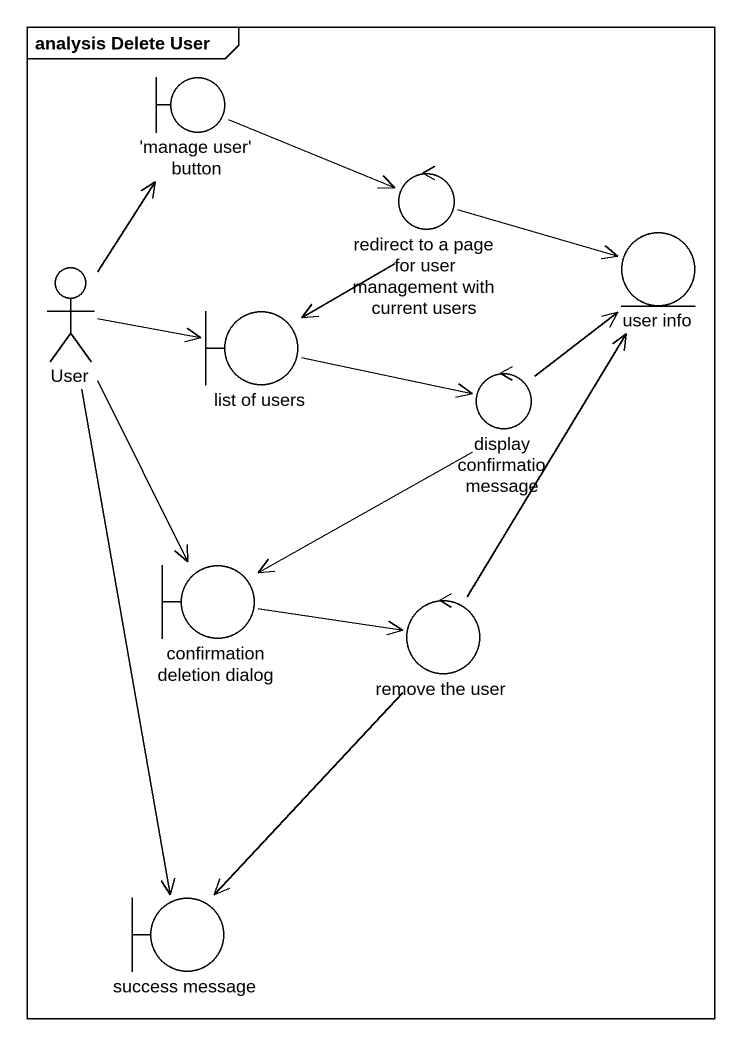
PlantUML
@startuml
mainframe analysis Delete User
boundary "'manage user' button" as manage_user_button
control "redirect to a page for user management with current users" as redirect_to_a_page_for_user
actor User
entity "user info" as user_info
boundary "list of users" as list_of_users
control "display confirmatio message" as display_confirmatio_message
boundary "confirmation deletion dialog" as confirmation_deletion_dialog
control "remove the user" as remove_the_user
boundary "success message" as success_message
manage_user_button -right-> redirect_to_a_page_for_user
redirect_to_a_page_for_user -right-> user_info
redirect_to_a_page_for_user --> list_of_users
User -up-> manage_user_button
User -right-> list_of_users
User --> confirmation_deletion_dialog
User --> success_message
list_of_users -right-> display_confirmatio_message
display_confirmatio_message -up-> user_info
display_confirmatio_message --> confirmation_deletion_dialog
confirmation_deletion_dialog -right-> remove_the_user
remove_the_user -up-> user_info
remove_the_user --> success_message
@enduml
